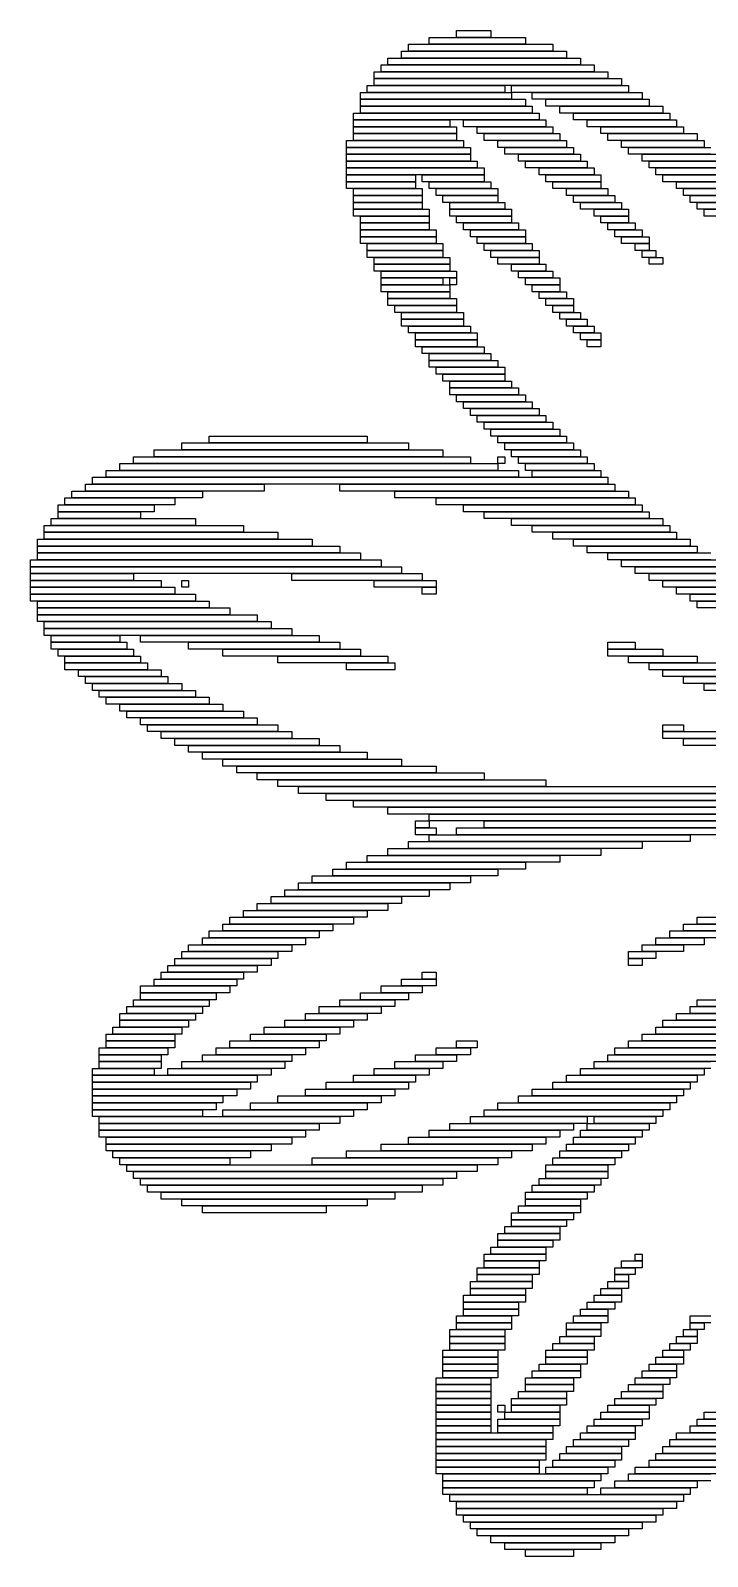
# Model space of a CAD drawing. Extents: x 369 to 654, y 304 to 721.
# Drawn here: x 369 to 467.5, y 469 to 691 of the extents above; entities that cross this region are included whole.
import ezdxf

# ---------------------------------------------------------------- set-up
doc = ezdxf.new("R2010")
doc.units = 0

msp = doc.modelspace()

# ---------------------------------------------------------------- linework, layer by layer
for p, q in [((431, 691), (436, 691)), ((431, 690), (431, 691)), ((436, 691), (436, 690)), ((424, 689), (445, 689)), ((424, 688), (424, 689)), ((427, 690), (441, 690)), ((427, 689), (427, 690)), ((441, 689), (427, 689)), ((436, 690), (431, 690)), ((441, 690), (441, 689)), ((445, 689), (445, 688)), ((420, 686), (451, 686)), ((420, 685), (420, 686)), ((421, 687), (449, 687)), ((421, 686), (421, 687)), ((449, 686), (421, 686)), ((423, 688), (447, 688)), ((423, 687), (423, 688)), ((447, 687), (423, 687)), ((445, 688), (424, 688)), ((447, 688), (447, 687)), ((449, 687), (449, 686)), ((451, 686), (451, 685)), ((419, 685), (453, 685)), ((419, 684), (419, 685)), ((453, 684), (419, 684)), ((419, 684), (455, 684)), ((419, 683), (419, 684)), ((451, 685), (420, 685)), ((453, 685), (453, 684)), ((455, 684), (455, 683)), ((417, 682), (439, 682)), ((417, 681), (417, 682)), ((418, 683), (438, 683)), ((418, 682), (418, 683)), ((438, 682), (418, 682)), ((455, 683), (419, 683)), ((438, 683), (438, 682)), ((439, 683), (456, 683)), ((439, 682), (439, 683)), ((456, 682), (439, 682)), ((439, 682), (439, 681)), ((442, 682), (458, 682)), ((442, 681), (442, 682)), ((456, 683), (456, 682)), ((458, 682), (458, 681)), ((439, 681), (417, 681)), ((417, 681), (441, 681)), ((417, 680), (417, 681)), ((441, 680), (417, 680)), ((417, 680), (442, 680)), ((417, 679), (417, 680)), ((441, 681), (441, 680)), ((458, 681), (442, 681)), ((442, 680), (442, 679)), ((444, 681), (459, 681)), ((444, 680), (444, 681)), ((459, 680), (444, 680)), ((446, 680), (461, 680)), ((446, 679), (446, 680)), ((459, 681), (459, 680)), ((461, 680), (461, 679)), ((416, 679), (443, 679)), ((416, 678), (416, 679)), ((443, 678), (416, 678)), ((416, 678), (430, 678)), ((416, 677), (416, 678)), ((442, 679), (417, 679)), ((430, 678), (430, 677)), ((432, 678), (444, 678)), ((432, 677), (432, 678)), ((443, 679), (443, 678)), ((444, 678), (444, 677)), ((461, 679), (446, 679)), ((448, 679), (462, 679)), ((448, 678), (448, 679)), ((462, 678), (448, 678)), ((450, 678), (463, 678)), ((450, 677), (450, 678)), ((462, 679), (462, 678)), ((463, 678), (463, 677)), ((415, 675), (432, 675)), ((415, 674), (415, 675)), ((430, 677), (416, 677)), ((416, 677), (431, 677)), ((416, 676), (416, 677)), ((431, 676), (416, 676)), ((416, 676), (431, 676)), ((416, 675), (416, 676)), ((431, 675), (416, 675)), ((431, 677), (431, 676)), ((431, 676), (431, 675)), ((444, 677), (432, 677)), ((432, 675), (432, 674)), ((434, 677), (445, 677)), ((434, 676), (434, 677)), ((445, 676), (434, 676)), ((435, 676), (446, 676)), ((435, 675), (435, 676)), ((446, 675), (435, 675)), ((437, 675), (447, 675)), ((437, 674), (437, 675)), ((445, 677), (445, 676)), ((446, 676), (446, 675)), ((447, 675), (447, 674)), ((463, 677), (450, 677)), ((452, 677), (464, 677)), ((452, 676), (452, 677)), ((464, 676), (452, 676)), ((453, 676), (466, 676)), ((453, 675), (453, 676)), ((466, 675), (453, 675)), ((455, 675), (467, 675)), ((455, 674), (455, 675)), ((464, 677), (464, 676)), ((466, 676), (466, 675)), ((467, 675), (467, 674)), ((432, 674), (415, 674)), ((415, 674), (433, 674)), ((415, 673), (415, 674)), ((433, 673), (415, 673)), ((415, 673), (433, 673)), ((415, 672), (415, 673)), ((433, 674), (433, 673)), ((433, 673), (433, 672)), ((447, 674), (437, 674)), ((438, 674), (448, 674)), ((438, 673), (438, 674)), ((448, 673), (438, 673)), ((440, 673), (449, 673)), ((440, 672), (440, 673)), ((448, 674), (448, 673)), ((449, 673), (449, 672)), ((467, 674), (455, 674)), ((456, 674), (468, 674)), ((456, 673), (456, 674)), ((468, 673), (456, 673)), ((458, 673), (469, 673)), ((458, 672), (458, 673)), ((433, 672), (415, 672)), ((415, 672), (434, 672)), ((415, 671), (415, 672)), ((434, 671), (415, 671)), ((415, 671), (435, 671)), ((415, 670), (415, 671)), ((434, 672), (434, 671)), ((435, 671), (435, 670)), ((449, 672), (440, 672)), ((441, 672), (450, 672)), ((441, 671), (441, 672)), ((450, 671), (441, 671)), ((443, 671), (451, 671)), ((443, 670), (443, 671)), ((450, 672), (450, 671)), ((451, 671), (451, 670)), ((469, 672), (458, 672)), ((459, 672), (470, 672)), ((459, 671), (459, 672)), ((470, 671), (459, 671)), ((460, 671), (471, 671)), ((460, 670), (460, 671)), ((435, 670), (415, 670)), ((415, 670), (425, 670)), ((415, 669), (415, 670)), ((425, 669), (415, 669)), ((415, 669), (425, 669)), ((415, 668), (415, 669)), ((425, 670), (425, 669)), ((425, 669), (425, 668)), ((426, 670), (435, 670)), ((426, 669), (426, 670)), ((435, 669), (426, 669)), ((427, 669), (436, 669)), ((427, 668), (427, 669)), ((435, 670), (435, 669)), ((436, 669), (436, 668)), ((451, 670), (443, 670)), ((444, 670), (452, 670)), ((444, 669), (444, 670)), ((452, 669), (444, 669)), ((445, 669), (452, 669)), ((445, 668), (445, 669)), ((452, 670), (452, 669)), ((452, 669), (452, 668)), ((471, 670), (460, 670)), ((461, 670), (472, 670)), ((461, 669), (461, 670)), ((472, 669), (461, 669)), ((463, 669), (473, 669)), ((463, 668), (463, 669)), ((425, 668), (415, 668)), ((416, 668), (426, 668)), ((416, 667), (416, 668)), ((426, 667), (416, 667)), ((416, 667), (426, 667)), ((416, 666), (416, 667)), ((426, 666), (416, 666)), ((416, 666), (426, 666)), ((416, 665), (416, 666)), ((426, 668), (426, 667)), ((426, 667), (426, 666)), ((426, 666), (426, 665)), ((436, 668), (427, 668)), ((428, 668), (437, 668)), ((428, 667), (428, 668)), ((437, 667), (428, 667)), ((429, 667), (437, 667)), ((429, 666), (429, 667)), ((437, 666), (429, 666)), ((430, 666), (438, 666)), ((430, 665), (430, 666)), ((437, 668), (437, 667)), ((437, 667), (437, 666)), ((438, 666), (438, 665)), ((452, 668), (445, 668)), ((447, 668), (453, 668)), ((447, 667), (447, 668)), ((453, 667), (447, 667)), ((448, 667), (454, 667)), ((448, 666), (448, 667)), ((454, 666), (448, 666)), ((449, 666), (455, 666)), ((449, 665), (449, 666)), ((453, 668), (453, 667)), ((454, 667), (454, 666)), ((455, 666), (455, 665)), ((473, 668), (463, 668)), ((464, 668), (474, 668)), ((464, 667), (464, 668)), ((474, 667), (464, 667)), ((465, 667), (475, 667)), ((465, 666), (465, 667)), ((475, 666), (465, 666)), ((466, 666), (476, 666)), ((466, 665), (466, 666)), ((426, 665), (416, 665)), ((416, 665), (427, 665)), ((416, 664), (416, 665)), ((427, 664), (416, 664)), ((417, 664), (427, 664)), ((417, 663), (417, 664)), ((427, 665), (427, 664)), ((427, 664), (427, 663)), ((438, 665), (430, 665)), ((430, 665), (439, 665)), ((430, 664), (430, 665)), ((439, 664), (430, 664)), ((431, 664), (439, 664)), ((431, 663), (431, 664)), ((439, 665), (439, 664)), ((439, 664), (439, 663)), ((455, 665), (449, 665)), ((451, 665), (456, 665)), ((451, 664), (451, 665)), ((456, 664), (451, 664)), ((452, 664), (456, 664)), ((452, 663), (452, 664)), ((456, 665), (456, 664)), ((456, 664), (456, 663)), ((476, 665), (466, 665)), ((467, 665), (477, 665)), ((467, 664), (467, 665)), ((477, 664), (467, 664)), ((427, 663), (417, 663)), ((417, 663), (427, 663)), ((417, 662), (417, 663)), ((427, 662), (417, 662)), ((417, 662), (428, 662)), ((417, 661), (417, 662)), ((427, 663), (427, 662)), ((428, 662), (428, 661)), ((439, 663), (431, 663)), ((432, 663), (440, 663)), ((432, 662), (432, 663)), ((440, 662), (432, 662)), ((433, 662), (441, 662)), ((433, 661), (433, 662)), ((440, 663), (440, 662)), ((441, 662), (441, 661)), ((456, 663), (452, 663)), ((453, 663), (457, 663)), ((453, 662), (453, 663)), ((457, 662), (453, 662)), ((454, 662), (458, 662)), ((454, 661), (454, 662)), ((457, 663), (457, 662)), ((458, 662), (458, 661)), ((428, 661), (417, 661)), ((417, 661), (428, 661)), ((417, 660), (417, 661)), ((428, 660), (417, 660)), ((418, 660), (429, 660)), ((418, 659), (418, 660)), ((428, 661), (428, 660)), ((429, 660), (429, 659)), ((441, 661), (433, 661)), ((434, 661), (441, 661)), ((434, 660), (434, 661)), ((441, 660), (434, 660)), ((435, 660), (442, 660)), ((435, 659), (435, 660)), ((441, 661), (441, 660)), ((442, 660), (442, 659)), ((458, 661), (454, 661)), ((455, 661), (459, 661)), ((455, 660), (455, 661)), ((459, 660), (455, 660)), ((457, 660), (459, 660)), ((457, 659), (457, 660)), ((459, 661), (459, 660)), ((459, 660), (459, 659)), ((429, 659), (418, 659)), ((418, 659), (429, 659)), ((418, 658), (418, 659)), ((429, 658), (418, 658)), ((419, 658), (430, 658)), ((419, 657), (419, 658)), ((429, 659), (429, 658)), ((430, 658), (430, 657)), ((442, 659), (435, 659)), ((436, 659), (443, 659)), ((436, 658), (436, 659)), ((443, 658), (436, 658)), ((437, 658), (443, 658)), ((437, 657), (437, 658)), ((443, 659), (443, 658)), ((443, 658), (443, 657)), ((459, 659), (457, 659)), ((458, 659), (460, 659)), ((458, 658), (458, 659)), ((460, 658), (458, 658)), ((459, 658), (461, 658)), ((459, 657), (459, 658)), ((460, 659), (460, 658)), ((461, 658), (461, 657)), ((430, 657), (419, 657)), ((419, 657), (430, 657)), ((419, 656), (419, 657)), ((430, 656), (419, 656)), ((420, 656), (431, 656)), ((420, 655), (420, 656)), ((431, 655), (420, 655)), ((420, 655), (429, 655)), ((420, 654), (420, 655)), ((429, 655), (429, 654)), ((430, 657), (430, 656)), ((430, 655), (431, 655)), ((430, 654), (430, 655)), ((431, 656), (431, 655)), ((431, 655), (431, 654)), ((443, 657), (437, 657)), ((439, 657), (444, 657)), ((439, 656), (439, 657)), ((444, 656), (439, 656)), ((440, 656), (445, 656)), ((440, 655), (440, 656)), ((445, 655), (440, 655)), ((441, 655), (446, 655)), ((441, 654), (441, 655)), ((444, 657), (444, 656)), ((445, 656), (445, 655)), ((446, 655), (446, 654)), ((461, 657), (459, 657)), ((429, 654), (420, 654)), ((420, 654), (430, 654)), ((420, 653), (420, 654)), ((430, 653), (420, 653)), ((421, 653), (430, 653)), ((421, 652), (421, 653)), ((431, 654), (430, 654)), ((430, 654), (430, 653)), ((430, 653), (430, 652)), ((446, 654), (441, 654)), ((442, 654), (446, 654)), ((442, 653), (442, 654)), ((446, 653), (442, 653)), ((443, 653), (447, 653)), ((443, 652), (443, 653)), ((446, 654), (446, 653)), ((447, 653), (447, 652)), ((430, 652), (421, 652)), ((421, 652), (431, 652)), ((421, 651), (421, 652)), ((431, 651), (421, 651)), ((422, 651), (431, 651)), ((422, 650), (422, 651)), ((431, 652), (431, 651)), ((431, 651), (431, 650)), ((447, 652), (443, 652)), ((444, 652), (448, 652)), ((444, 651), (444, 652)), ((448, 651), (444, 651)), ((445, 651), (448, 651)), ((445, 650), (445, 651)), ((448, 652), (448, 651)), ((448, 651), (448, 650)), ((431, 650), (422, 650)), ((423, 650), (432, 650)), ((423, 649), (423, 650)), ((432, 649), (423, 649)), ((423, 649), (432, 649)), ((423, 648), (423, 649)), ((432, 650), (432, 649)), ((432, 649), (432, 648)), ((448, 650), (445, 650)), ((446, 650), (449, 650)), ((446, 649), (446, 650)), ((449, 649), (446, 649)), ((447, 649), (450, 649)), ((447, 648), (447, 649)), ((449, 650), (449, 649)), ((450, 649), (450, 648)), ((432, 648), (423, 648)), ((424, 648), (433, 648)), ((424, 647), (424, 648)), ((433, 647), (424, 647)), ((425, 647), (434, 647)), ((425, 646), (425, 647)), ((433, 648), (433, 647)), ((434, 647), (434, 646)), ((450, 648), (447, 648)), ((448, 648), (451, 648)), ((448, 647), (448, 648)), ((451, 647), (448, 647)), ((449, 647), (452, 647)), ((449, 646), (449, 647)), ((451, 648), (451, 647)), ((452, 647), (452, 646)), ((434, 646), (425, 646)), ((425, 646), (434, 646)), ((425, 645), (425, 646)), ((434, 645), (425, 645)), ((426, 645), (435, 645)), ((426, 644), (426, 645)), ((435, 644), (426, 644)), ((427, 644), (436, 644)), ((427, 643), (427, 644)), ((434, 646), (434, 645)), ((435, 645), (435, 644)), ((436, 644), (436, 643)), ((452, 646), (449, 646)), ((450, 646), (452, 646)), ((450, 645), (450, 646)), ((452, 645), (450, 645)), ((452, 646), (452, 645)), ((436, 643), (427, 643)), ((427, 643), (437, 643)), ((427, 642), (427, 643)), ((437, 642), (427, 642)), ((428, 642), (438, 642)), ((428, 641), (428, 642)), ((437, 643), (437, 642)), ((438, 642), (438, 641)), ((438, 641), (428, 641)), ((429, 641), (438, 641)), ((429, 640), (429, 641)), ((438, 640), (429, 640)), ((430, 640), (439, 640)), ((430, 639), (430, 640)), ((438, 641), (438, 640)), ((439, 640), (439, 639)), ((439, 639), (430, 639)), ((430, 639), (440, 639)), ((430, 638), (430, 639)), ((440, 638), (430, 638)), ((431, 638), (441, 638)), ((431, 637), (431, 638)), ((440, 639), (440, 638)), ((441, 638), (441, 637)), ((441, 637), (431, 637)), ((432, 637), (442, 637)), ((432, 636), (432, 637)), ((442, 636), (432, 636)), ((433, 636), (443, 636)), ((433, 635), (433, 636)), ((443, 635), (433, 635)), ((434, 635), (444, 635)), ((434, 634), (434, 635)), ((442, 637), (442, 636)), ((443, 636), (443, 635)), ((444, 635), (444, 634)), ((444, 634), (434, 634)), ((435, 634), (445, 634)), ((435, 633), (435, 634)), ((445, 633), (435, 633)), ((436, 633), (446, 633)), ((436, 632), (436, 633)), ((445, 634), (445, 633)), ((446, 633), (446, 632)), ((391, 631), (424, 631)), ((391, 630), (391, 631)), ((395, 632), (418, 632)), ((395, 631), (395, 632)), ((418, 631), (395, 631)), ((418, 632), (418, 631)), ((424, 631), (424, 630)), ((446, 632), (436, 632)), ((437, 632), (447, 632)), ((437, 631), (437, 632)), ((447, 631), (437, 631)), ((438, 631), (448, 631)), ((438, 630), (438, 631)), ((447, 632), (447, 631)), ((448, 631), (448, 630)), ((384, 629), (433, 629)), ((384, 628), (384, 629)), ((387, 630), (429, 630)), ((387, 629), (387, 630)), ((429, 629), (387, 629)), ((424, 630), (391, 630)), ((429, 630), (429, 629)), ((433, 629), (433, 628)), ((437, 629), (438, 629)), ((437, 628), (437, 629)), ((448, 630), (438, 630)), ((438, 629), (438, 628)), ((439, 630), (449, 630)), ((439, 629), (439, 630)), ((449, 629), (439, 629)), ((440, 629), (450, 629)), ((440, 628), (440, 629)), ((449, 630), (449, 629)), ((450, 629), (450, 628)), ((380, 627), (440, 627)), ((380, 626), (380, 627)), ((382, 628), (437, 628)), ((382, 627), (382, 628)), ((437, 627), (382, 627)), ((433, 628), (384, 628)), ((438, 628), (437, 628)), ((437, 628), (437, 627)), ((450, 628), (440, 628)), ((440, 627), (440, 626)), ((441, 628), (451, 628)), ((441, 627), (441, 628)), ((451, 627), (441, 627)), ((442, 627), (452, 627)), ((442, 626), (442, 627)), ((451, 628), (451, 627)), ((452, 627), (452, 626)), ((375, 624), (394, 624)), ((375, 623), (375, 624)), ((377, 625), (403, 625)), ((377, 624), (377, 625)), ((403, 624), (377, 624)), ((378, 626), (453, 626)), ((378, 625), (378, 626)), ((453, 625), (378, 625)), ((440, 626), (380, 626)), ((394, 624), (394, 623)), ((403, 625), (403, 624)), ((414, 625), (454, 625)), ((414, 624), (414, 625)), ((454, 624), (414, 624)), ((422, 624), (456, 624)), ((422, 623), (422, 624)), ((452, 626), (442, 626)), ((453, 626), (453, 625)), ((454, 625), (454, 624)), ((456, 624), (456, 623)), ((373, 622), (387, 622)), ((373, 621), (373, 622)), ((374, 623), (390, 623)), ((374, 622), (374, 623)), ((390, 622), (374, 622)), ((394, 623), (375, 623)), ((387, 622), (387, 621)), ((390, 623), (390, 622)), ((456, 623), (422, 623)), ((428, 623), (457, 623)), ((428, 622), (428, 623)), ((457, 622), (428, 622)), ((432, 622), (458, 622)), ((432, 621), (432, 622)), ((457, 623), (457, 622)), ((458, 622), (458, 621)), ((372, 620), (393, 620)), ((372, 619), (372, 620)), ((387, 621), (373, 621)), ((373, 621), (385, 621)), ((373, 620), (373, 621)), ((385, 620), (373, 620)), ((385, 621), (385, 620)), ((393, 620), (393, 619)), ((458, 621), (432, 621)), ((435, 621), (459, 621)), ((435, 620), (435, 621)), ((459, 620), (435, 620)), ((439, 620), (461, 620)), ((439, 619), (439, 620)), ((459, 621), (459, 620)), ((461, 620), (461, 619)), ((371, 619), (400, 619)), ((371, 618), (371, 619)), ((400, 618), (371, 618)), ((371, 618), (405, 618)), ((371, 617), (371, 618)), ((393, 619), (372, 619)), ((400, 619), (400, 618)), ((405, 618), (405, 617)), ((461, 619), (439, 619)), ((442, 619), (462, 619)), ((442, 618), (442, 619)), ((462, 618), (442, 618)), ((445, 618), (463, 618)), ((445, 617), (445, 618)), ((462, 619), (462, 618)), ((463, 618), (463, 617)), ((370, 617), (410, 617)), ((370, 616), (370, 617)), ((410, 616), (370, 616)), ((370, 616), (414, 616)), ((370, 615), (370, 616)), ((414, 615), (370, 615)), ((370, 615), (417, 615)), ((370, 614), (370, 615)), ((405, 617), (371, 617)), ((410, 617), (410, 616)), ((414, 616), (414, 615)), ((417, 615), (417, 614)), ((463, 617), (445, 617)), ((448, 617), (465, 617)), ((448, 616), (448, 617)), ((465, 616), (448, 616)), ((450, 616), (466, 616)), ((450, 615), (450, 616)), ((466, 615), (450, 615)), ((453, 615), (468, 615)), ((453, 614), (453, 615)), ((465, 617), (465, 616)), ((466, 616), (466, 615)), ((369, 614), (420, 614)), ((369, 613), (369, 614)), ((420, 613), (369, 613)), ((369, 613), (423, 613)), ((369, 612), (369, 613)), ((417, 614), (370, 614)), ((420, 614), (420, 613)), ((423, 613), (423, 612)), ((468, 614), (453, 614)), ((455, 614), (469, 614)), ((455, 613), (455, 614)), ((469, 613), (455, 613)), ((457, 613), (471, 613)), ((457, 612), (457, 613)), ((423, 612), (369, 612)), ((369, 612), (384, 612)), ((369, 611), (369, 612)), ((384, 611), (369, 611)), ((369, 611), (388, 611)), ((369, 610), (369, 611)), ((384, 612), (384, 611)), ((388, 611), (388, 610)), ((391, 611), (392, 611)), ((391, 610), (391, 611)), ((392, 611), (392, 610)), ((407, 612), (426, 612)), ((407, 611), (407, 612)), ((426, 611), (407, 611)), ((419, 611), (428, 611)), ((419, 610), (419, 611)), ((426, 612), (426, 611)), ((428, 611), (428, 610)), ((471, 612), (457, 612)), ((459, 612), (472, 612)), ((459, 611), (459, 612)), ((472, 611), (459, 611)), ((461, 611), (474, 611)), ((461, 610), (461, 611)), ((388, 610), (369, 610)), ((369, 610), (390, 610)), ((369, 609), (369, 610)), ((390, 609), (369, 609)), ((369, 609), (393, 609)), ((369, 608), (369, 609)), ((390, 610), (390, 609)), ((392, 610), (391, 610)), ((393, 609), (393, 608)), ((428, 610), (419, 610)), ((426, 610), (428, 610)), ((426, 609), (426, 610)), ((428, 609), (426, 609)), ((428, 610), (428, 609)), ((474, 610), (461, 610)), ((463, 610), (475, 610)), ((463, 609), (463, 610)), ((475, 609), (463, 609)), ((465, 609), (477, 609)), ((465, 608), (465, 609)), ((393, 608), (369, 608)), ((370, 608), (395, 608)), ((370, 607), (370, 608)), ((395, 607), (370, 607)), ((370, 607), (398, 607)), ((370, 606), (370, 607)), ((395, 608), (395, 607)), ((398, 607), (398, 606)), ((477, 608), (465, 608)), ((466, 608), (478, 608)), ((466, 607), (466, 608)), ((478, 607), (466, 607)), ((398, 606), (370, 606)), ((370, 606), (402, 606)), ((370, 605), (370, 606)), ((402, 605), (370, 605)), ((371, 605), (404, 605)), ((371, 604), (371, 605)), ((404, 604), (371, 604)), ((371, 604), (407, 604)), ((371, 603), (371, 604)), ((402, 606), (402, 605)), ((404, 605), (404, 604)), ((407, 604), (407, 603)), ((407, 603), (371, 603)), ((372, 603), (382, 603)), ((372, 602), (372, 603)), ((382, 602), (372, 602)), ((372, 602), (383, 602)), ((372, 601), (372, 602)), ((382, 603), (382, 602)), ((383, 602), (383, 601)), ((385, 603), (411, 603)), ((385, 602), (385, 603)), ((411, 602), (385, 602)), ((392, 602), (414, 602)), ((392, 601), (392, 602)), ((411, 603), (411, 602)), ((414, 602), (414, 601)), ((453, 602), (457, 602)), ((453, 601), (453, 602)), ((457, 602), (457, 601)), ((383, 601), (372, 601)), ((373, 601), (384, 601)), ((373, 600), (373, 601)), ((384, 600), (373, 600)), ((374, 600), (385, 600)), ((374, 599), (374, 600)), ((384, 601), (384, 600)), ((385, 600), (385, 599)), ((414, 601), (392, 601)), ((397, 601), (417, 601)), ((397, 600), (397, 601)), ((417, 600), (397, 600)), ((405, 600), (421, 600)), ((405, 599), (405, 600)), ((417, 601), (417, 600)), ((421, 600), (421, 599)), ((457, 601), (453, 601)), ((453, 601), (461, 601)), ((453, 600), (453, 601)), ((461, 600), (453, 600)), ((456, 600), (466, 600)), ((456, 599), (456, 600)), ((461, 601), (461, 600)), ((466, 600), (466, 599)), ((385, 599), (374, 599)), ((374, 599), (386, 599)), ((374, 598), (374, 599)), ((386, 598), (374, 598)), ((376, 598), (388, 598)), ((376, 597), (376, 598)), ((386, 599), (386, 598)), ((388, 598), (388, 597)), ((421, 599), (405, 599)), ((415, 599), (422, 599)), ((415, 598), (415, 599)), ((422, 598), (415, 598)), ((422, 599), (422, 598)), ((466, 599), (456, 599)), ((459, 599), (470, 599)), ((459, 598), (459, 599)), ((470, 598), (459, 598)), ((461, 598), (473, 598)), ((461, 597), (461, 598)), ((388, 597), (376, 597)), ((377, 597), (389, 597)), ((377, 596), (377, 597)), ((389, 596), (377, 596)), ((378, 596), (391, 596)), ((378, 595), (378, 596)), ((391, 595), (378, 595)), ((379, 595), (393, 595)), ((379, 594), (379, 595)), ((389, 597), (389, 596)), ((391, 596), (391, 595)), ((393, 595), (393, 594)), ((473, 597), (461, 597)), ((464, 597), (477, 597)), ((464, 596), (464, 597)), ((477, 596), (464, 596)), ((467, 596), (481, 596)), ((467, 595), (467, 596)), ((481, 595), (467, 595)), ((393, 594), (379, 594)), ((380, 594), (395, 594)), ((380, 593), (380, 594)), ((395, 593), (380, 593)), ((382, 593), (397, 593)), ((382, 592), (382, 593)), ((395, 594), (395, 593)), ((397, 593), (397, 592)), ((397, 592), (382, 592)), ((383, 592), (400, 592)), ((383, 591), (383, 592)), ((400, 591), (383, 591)), ((385, 591), (402, 591)), ((385, 590), (385, 591)), ((400, 592), (400, 591)), ((402, 591), (402, 590)), ((402, 590), (385, 590)), ((386, 590), (405, 590)), ((386, 589), (386, 590)), ((405, 589), (386, 589)), ((388, 589), (407, 589)), ((388, 588), (388, 589)), ((405, 590), (405, 589)), ((407, 589), (407, 588)), ((461, 590), (464, 590)), ((461, 589), (461, 590)), ((464, 589), (461, 589)), ((461, 589), (480, 589)), ((461, 588), (461, 589)), ((464, 590), (464, 589)), ((407, 588), (388, 588)), ((390, 588), (411, 588)), ((390, 587), (390, 588)), ((411, 587), (390, 587)), ((392, 587), (414, 587)), ((392, 586), (392, 587)), ((411, 588), (411, 587)), ((414, 587), (414, 586)), ((480, 588), (461, 588)), ((464, 588), (557, 588)), ((464, 587), (464, 588)), ((557, 587), (464, 587)), ((414, 586), (392, 586)), ((394, 586), (418, 586)), ((394, 585), (394, 586)), ((418, 585), (394, 585)), ((397, 585), (423, 585)), ((397, 584), (397, 585)), ((423, 584), (397, 584)), ((399, 584), (428, 584)), ((399, 583), (399, 584)), ((418, 586), (418, 585)), ((423, 585), (423, 584)), ((428, 584), (428, 583)), ((428, 583), (399, 583)), ((402, 583), (435, 583)), ((402, 582), (402, 583)), ((435, 582), (402, 582)), ((405, 582), (444, 582)), ((405, 581), (405, 582)), ((435, 583), (435, 582)), ((444, 582), (444, 581)), ((444, 581), (405, 581)), ((408, 581), (613, 581)), ((408, 580), (408, 581)), ((613, 580), (408, 580)), ((412, 580), (607, 580)), ((412, 579), (412, 580)), ((607, 579), (412, 579)), ((416, 579), (603, 579)), ((416, 578), (416, 579)), ((603, 578), (416, 578)), ((421, 578), (608, 578)), ((421, 577), (421, 578)), ((608, 577), (421, 577)), ((425, 576), (427, 576)), ((425, 575), (425, 576)), ((427, 575), (425, 575)), ((425, 575), (428, 575)), ((425, 574), (425, 575)), ((427, 577), (551, 577)), ((427, 576), (427, 577)), ((551, 576), (427, 576)), ((427, 576), (427, 575)), ((428, 575), (428, 574)), ((431, 575), (475, 575)), ((431, 574), (431, 575)), ((435, 576), (551, 576)), ((435, 575), (435, 576)), ((551, 575), (435, 575)), ((424, 573), (458, 573)), ((424, 572), (424, 573)), ((428, 574), (425, 574)), ((427, 574), (465, 574)), ((427, 573), (427, 574)), ((465, 573), (427, 573)), ((475, 574), (431, 574)), ((458, 573), (458, 572)), ((465, 574), (465, 573)), ((418, 571), (446, 571)), ((418, 570), (418, 571)), ((421, 572), (452, 572)), ((421, 571), (421, 572)), ((452, 571), (421, 571)), ((458, 572), (424, 572)), ((446, 571), (446, 570)), ((452, 572), (452, 571)), ((413, 569), (437, 569)), ((413, 568), (413, 569)), ((415, 570), (441, 570)), ((415, 569), (415, 570)), ((441, 569), (415, 569)), ((446, 570), (418, 570)), ((437, 569), (437, 568)), ((441, 570), (441, 569)), ((408, 567), (430, 567)), ((408, 566), (408, 567)), ((410, 568), (433, 568)), ((410, 567), (410, 568)), ((433, 567), (410, 567)), ((437, 568), (413, 568)), ((430, 567), (430, 566)), ((433, 568), (433, 567)), ((402, 564), (421, 564)), ((402, 563), (402, 564)), ((404, 565), (423, 565)), ((404, 564), (404, 565)), ((423, 564), (404, 564)), ((406, 566), (427, 566)), ((406, 565), (406, 566)), ((427, 565), (406, 565)), ((430, 566), (408, 566)), ((421, 564), (421, 563)), ((423, 565), (423, 564)), ((427, 566), (427, 565)), ((398, 562), (416, 562)), ((398, 561), (398, 562)), ((400, 563), (418, 563)), ((400, 562), (400, 563)), ((418, 562), (400, 562)), ((421, 563), (402, 563)), ((416, 562), (416, 561)), ((418, 563), (418, 562)), ((466, 562), (476, 562)), ((466, 561), (466, 562)), ((395, 560), (411, 560)), ((395, 559), (395, 560)), ((397, 561), (413, 561)), ((397, 560), (397, 561)), ((413, 560), (397, 560)), ((416, 561), (398, 561)), ((411, 560), (411, 559)), ((413, 561), (413, 560)), ((462, 560), (470, 560)), ((462, 559), (462, 560)), ((464, 561), (473, 561)), ((464, 560), (464, 561)), ((473, 560), (464, 560)), ((476, 561), (466, 561)), ((392, 558), (407, 558)), ((392, 557), (392, 558)), ((394, 559), (409, 559)), ((394, 558), (394, 559)), ((409, 558), (394, 558)), ((411, 559), (395, 559)), ((407, 558), (407, 557)), ((409, 559), (409, 558)), ((458, 558), (464, 558)), ((458, 557), (458, 558)), ((460, 559), (467, 559)), ((460, 558), (460, 559)), ((467, 558), (460, 558)), ((470, 559), (462, 559)), ((464, 558), (464, 557)), ((467, 559), (467, 558)), ((390, 556), (404, 556)), ((390, 555), (390, 556)), ((391, 557), (405, 557)), ((391, 556), (391, 557)), ((405, 556), (391, 556)), ((407, 557), (392, 557)), ((404, 556), (404, 555)), ((405, 557), (405, 556)), ((456, 557), (460, 557)), ((456, 556), (456, 557)), ((460, 556), (456, 556)), ((456, 556), (458, 556)), ((456, 555), (456, 556)), ((464, 557), (458, 557)), ((458, 556), (458, 555)), ((460, 557), (460, 556)), ((387, 553), (399, 553)), ((387, 552), (387, 553)), ((388, 554), (400, 554)), ((388, 553), (388, 554)), ((400, 553), (388, 553)), ((389, 555), (402, 555)), ((389, 554), (389, 555)), ((402, 554), (389, 554)), ((404, 555), (390, 555)), ((399, 553), (399, 552)), ((400, 554), (400, 553)), ((402, 555), (402, 554)), ((423, 553), (428, 553)), ((423, 552), (423, 553)), ((426, 554), (428, 554)), ((426, 553), (426, 554)), ((428, 553), (426, 553)), ((428, 554), (428, 553)), ((428, 553), (428, 552)), ((458, 555), (456, 555)), ((385, 552), (398, 552)), ((385, 551), (385, 552)), ((398, 551), (385, 551)), ((385, 551), (396, 551)), ((385, 550), (385, 551)), ((399, 552), (387, 552)), ((396, 551), (396, 550)), ((398, 552), (398, 551)), ((417, 551), (424, 551)), ((417, 550), (417, 551)), ((420, 552), (426, 552)), ((420, 551), (420, 552)), ((426, 551), (420, 551)), ((428, 552), (423, 552)), ((424, 551), (424, 550)), ((426, 552), (426, 551)), ((383, 549), (394, 549)), ((383, 548), (383, 549)), ((384, 550), (395, 550)), ((384, 549), (384, 550)), ((395, 549), (384, 549)), ((396, 550), (385, 550)), ((394, 549), (394, 548)), ((395, 550), (395, 549)), ((411, 549), (420, 549)), ((411, 548), (411, 549)), ((414, 550), (422, 550)), ((414, 549), (414, 550)), ((422, 549), (414, 549)), ((424, 550), (417, 550)), ((420, 549), (420, 548)), ((422, 550), (422, 549)), ((465, 549), (478, 549)), ((465, 548), (465, 549)), ((466, 550), (479, 550)), ((466, 549), (466, 550)), ((479, 549), (466, 549)), ((382, 548), (393, 548)), ((382, 547), (382, 548)), ((393, 547), (382, 547)), ((382, 547), (392, 547)), ((382, 546), (382, 547)), ((394, 548), (383, 548)), ((392, 547), (392, 546)), ((393, 548), (393, 547)), ((406, 547), (416, 547)), ((406, 546), (406, 547)), ((409, 548), (418, 548)), ((409, 547), (409, 548)), ((418, 547), (409, 547)), ((420, 548), (411, 548)), ((416, 547), (416, 546)), ((418, 548), (418, 547)), ((461, 547), (475, 547)), ((461, 546), (461, 547)), ((463, 548), (476, 548)), ((463, 547), (463, 548)), ((476, 547), (463, 547)), ((478, 548), (465, 548)), ((380, 545), (390, 545)), ((380, 544), (380, 545)), ((390, 544), (380, 544)), ((380, 544), (390, 544)), ((380, 543), (380, 544)), ((381, 546), (391, 546)), ((381, 545), (381, 546)), ((391, 545), (381, 545)), ((392, 546), (382, 546)), ((390, 545), (390, 544)), ((390, 544), (390, 543)), ((391, 546), (391, 545)), ((398, 544), (411, 544)), ((398, 543), (398, 544)), ((401, 545), (412, 545)), ((401, 544), (401, 545)), ((412, 544), (401, 544)), ((403, 546), (414, 546)), ((403, 545), (403, 546)), ((414, 545), (403, 545)), ((416, 546), (406, 546)), ((411, 544), (411, 543)), ((412, 545), (412, 544)), ((414, 546), (414, 545)), ((431, 544), (434, 544)), ((431, 543), (431, 544)), ((434, 544), (434, 543)), ((456, 544), (472, 544)), ((456, 543), (456, 544)), ((458, 545), (473, 545)), ((458, 544), (458, 545)), ((473, 544), (458, 544)), ((460, 546), (474, 546)), ((460, 545), (460, 546)), ((474, 545), (460, 545)), ((475, 546), (461, 546)), ((379, 543), (389, 543)), ((379, 542), (379, 543)), ((389, 542), (379, 542)), ((379, 542), (388, 542)), ((379, 541), (379, 542)), ((390, 543), (380, 543)), ((388, 542), (388, 541)), ((389, 543), (389, 542)), ((394, 542), (407, 542)), ((394, 541), (394, 542)), ((396, 543), (409, 543)), ((396, 542), (396, 543)), ((409, 542), (396, 542)), ((411, 543), (398, 543)), ((407, 542), (407, 541)), ((409, 543), (409, 542)), ((425, 542), (431, 542)), ((425, 541), (425, 542)), ((428, 543), (433, 543)), ((428, 542), (428, 543)), ((433, 542), (428, 542)), ((434, 543), (431, 543)), ((431, 542), (431, 541)), ((433, 543), (433, 542)), ((453, 542), (469, 542)), ((453, 541), (453, 542)), ((454, 543), (470, 543)), ((454, 542), (454, 543)), ((470, 542), (454, 542)), ((472, 543), (456, 543)), ((378, 540), (387, 540)), ((378, 539), (378, 540)), ((388, 541), (379, 541)), ((379, 541), (388, 541)), ((379, 540), (379, 541)), ((388, 540), (379, 540)), ((387, 540), (387, 539)), ((388, 541), (388, 540)), ((389, 540), (404, 540)), ((389, 539), (389, 540)), ((391, 541), (406, 541)), ((391, 540), (391, 541)), ((406, 540), (391, 540)), ((407, 541), (394, 541)), ((404, 540), (404, 539)), ((406, 541), (406, 540)), ((419, 540), (427, 540)), ((419, 539), (419, 540)), ((422, 541), (429, 541)), ((422, 540), (422, 541)), ((429, 540), (422, 540)), ((431, 541), (425, 541)), ((427, 540), (427, 539)), ((429, 541), (429, 540)), ((449, 540), (467, 540)), ((449, 539), (449, 540)), ((451, 541), (468, 541)), ((451, 540), (451, 541)), ((468, 540), (451, 540)), ((469, 541), (453, 541)), ((467, 540), (467, 539)), ((387, 539), (378, 539)), ((378, 539), (402, 539)), ((378, 538), (378, 539)), ((402, 538), (378, 538)), ((378, 538), (401, 538)), ((378, 537), (378, 538)), ((404, 539), (389, 539)), ((401, 538), (401, 537)), ((402, 539), (402, 538)), ((412, 538), (424, 538)), ((412, 537), (412, 538)), ((416, 539), (425, 539)), ((416, 538), (416, 539)), ((425, 538), (416, 538)), ((427, 539), (419, 539)), ((424, 538), (424, 537)), ((425, 539), (425, 538)), ((445, 538), (465, 538)), ((445, 537), (445, 538)), ((447, 539), (466, 539)), ((447, 538), (447, 539)), ((466, 538), (447, 538)), ((467, 539), (449, 539)), ((465, 538), (465, 537)), ((466, 539), (466, 538)), ((401, 537), (378, 537)), ((378, 537), (399, 537)), ((378, 536), (378, 537)), ((399, 536), (378, 536)), ((378, 536), (397, 536)), ((378, 535), (378, 536)), ((397, 536), (397, 535)), ((399, 537), (399, 536)), ((405, 536), (420, 536)), ((405, 535), (405, 536)), ((409, 537), (422, 537)), ((409, 536), (409, 537)), ((422, 536), (409, 536)), ((424, 537), (412, 537)), ((420, 536), (420, 535)), ((422, 537), (422, 536)), ((440, 536), (463, 536)), ((440, 535), (440, 536)), ((442, 537), (464, 537)), ((442, 536), (442, 537)), ((464, 536), (442, 536)), ((465, 537), (445, 537)), ((463, 536), (463, 535)), ((464, 537), (464, 536)), ((397, 535), (378, 535)), ((378, 535), (396, 535)), ((378, 534), (378, 535)), ((396, 534), (378, 534)), ((378, 534), (394, 534)), ((378, 533), (378, 534)), ((394, 533), (378, 533)), ((379, 533), (414, 533)), ((379, 532), (379, 533)), ((394, 534), (394, 533)), ((396, 535), (396, 534)), ((397, 534), (416, 534)), ((397, 533), (397, 534)), ((416, 533), (397, 533)), ((401, 535), (418, 535)), ((401, 534), (401, 535)), ((418, 534), (401, 534)), ((420, 535), (405, 535)), ((414, 533), (414, 532)), ((416, 534), (416, 533)), ((418, 535), (418, 534)), ((433, 533), (450, 533)), ((433, 532), (433, 533)), ((435, 534), (461, 534)), ((435, 533), (435, 534)), ((461, 533), (435, 533)), ((437, 535), (462, 535)), ((437, 534), (437, 535)), ((462, 534), (437, 534)), ((463, 535), (440, 535)), ((450, 533), (450, 532)), ((451, 533), (460, 533)), ((451, 532), (451, 533)), ((460, 533), (460, 532)), ((461, 534), (461, 533)), ((462, 535), (462, 534)), ((414, 532), (379, 532)), ((379, 532), (411, 532)), ((379, 531), (379, 532)), ((411, 531), (379, 531)), ((379, 531), (409, 531)), ((379, 530), (379, 531)), ((409, 531), (409, 530)), ((411, 532), (411, 531)), ((427, 531), (446, 531)), ((427, 530), (427, 531)), ((430, 532), (448, 532)), ((430, 531), (430, 532)), ((448, 531), (430, 531)), ((450, 532), (433, 532)), ((446, 531), (446, 530)), ((448, 532), (448, 531)), ((449, 531), (458, 531)), ((449, 530), (449, 531)), ((450, 532), (459, 532)), ((450, 531), (450, 532)), ((459, 531), (450, 531)), ((460, 532), (451, 532)), ((458, 531), (458, 530)), ((459, 532), (459, 531)), ((409, 530), (379, 530)), ((380, 530), (407, 530)), ((380, 529), (380, 530)), ((407, 529), (380, 529)), ((380, 529), (404, 529)), ((380, 528), (380, 529)), ((404, 529), (404, 528)), ((407, 530), (407, 529)), ((420, 529), (442, 529)), ((420, 528), (420, 529)), ((424, 530), (444, 530)), ((424, 529), (424, 530)), ((444, 529), (424, 529)), ((446, 530), (427, 530)), ((442, 529), (442, 528)), ((444, 530), (444, 529)), ((447, 529), (456, 529)), ((447, 528), (447, 529)), ((448, 530), (457, 530)), ((448, 529), (448, 530)), ((457, 529), (448, 529)), ((458, 530), (449, 530)), ((456, 529), (456, 528)), ((457, 530), (457, 529)), ((404, 528), (380, 528)), ((381, 528), (401, 528)), ((381, 527), (381, 528)), ((401, 527), (381, 527)), ((382, 527), (398, 527)), ((382, 526), (382, 527)), ((398, 527), (398, 526)), ((401, 528), (401, 527)), ((410, 527), (437, 527)), ((410, 526), (410, 527)), ((415, 528), (439, 528)), ((415, 527), (415, 528)), ((439, 527), (415, 527)), ((442, 528), (420, 528)), ((437, 527), (437, 526)), ((439, 528), (439, 527)), ((445, 527), (454, 527)), ((445, 526), (445, 527)), ((446, 528), (455, 528)), ((446, 527), (446, 528)), ((455, 527), (446, 527)), ((456, 528), (447, 528)), ((454, 527), (454, 526)), ((455, 528), (455, 527)), ((398, 526), (382, 526)), ((383, 526), (434, 526)), ((383, 525), (383, 526)), ((434, 525), (383, 525)), ((384, 525), (431, 525)), ((384, 524), (384, 525)), ((431, 524), (384, 524)), ((385, 524), (429, 524)), ((385, 523), (385, 524)), ((437, 526), (410, 526)), ((429, 524), (429, 523)), ((431, 525), (431, 524)), ((434, 526), (434, 525)), ((443, 524), (452, 524)), ((443, 523), (443, 524)), ((444, 526), (453, 526)), ((444, 525), (444, 526)), ((453, 525), (444, 525)), ((444, 525), (453, 525)), ((444, 524), (444, 525)), ((453, 524), (444, 524)), ((454, 526), (445, 526)), ((452, 524), (452, 523)), ((453, 526), (453, 525)), ((453, 525), (453, 524)), ((429, 523), (385, 523)), ((386, 523), (426, 523)), ((386, 522), (386, 523)), ((426, 522), (386, 522)), ((388, 522), (422, 522)), ((388, 521), (388, 522)), ((422, 522), (422, 521)), ((426, 523), (426, 522)), ((441, 522), (450, 522)), ((441, 521), (441, 522)), ((442, 523), (451, 523)), ((442, 522), (442, 523)), ((451, 522), (442, 522)), ((452, 523), (443, 523)), ((450, 522), (450, 521)), ((451, 523), (451, 522)), ((422, 521), (388, 521)), ((391, 521), (418, 521)), ((391, 520), (391, 521)), ((418, 520), (391, 520)), ((394, 520), (412, 520)), ((394, 519), (394, 520)), ((412, 520), (412, 519)), ((418, 521), (418, 520)), ((440, 520), (449, 520)), ((440, 519), (440, 520)), ((450, 521), (441, 521)), ((441, 521), (449, 521)), ((441, 520), (441, 521)), ((449, 520), (441, 520)), ((449, 521), (449, 520)), ((449, 520), (449, 519)), ((412, 519), (394, 519)), ((439, 519), (448, 519)), ((439, 518), (439, 519)), ((448, 518), (439, 518)), ((439, 518), (447, 518)), ((439, 517), (439, 518)), ((449, 519), (440, 519)), ((447, 518), (447, 517)), ((448, 519), (448, 518)), ((437, 516), (446, 516)), ((437, 515), (437, 516)), ((438, 517), (446, 517)), ((438, 516), (438, 517)), ((446, 516), (438, 516)), ((447, 517), (439, 517)), ((446, 517), (446, 516)), ((446, 516), (446, 515)), ((435, 513), (444, 513)), ((435, 512), (435, 513)), ((436, 514), (444, 514)), ((436, 513), (436, 514)), ((444, 513), (436, 513)), ((446, 515), (437, 515)), ((437, 515), (445, 515)), ((437, 514), (437, 515)), ((445, 514), (437, 514)), ((444, 514), (444, 513)), ((444, 513), (444, 512)), ((445, 515), (445, 514)), ((457, 513), (458, 513)), ((457, 512), (457, 513)), ((458, 513), (458, 512)), ((434, 511), (443, 511)), ((434, 510), (434, 511)), ((444, 512), (435, 512)), ((435, 512), (443, 512)), ((435, 511), (435, 512)), ((443, 511), (435, 511)), ((443, 512), (443, 511)), ((443, 511), (443, 510)), ((454, 511), (457, 511)), ((454, 510), (454, 511)), ((455, 512), (458, 512)), ((455, 511), (455, 512)), ((458, 511), (455, 511)), ((458, 512), (457, 512)), ((457, 511), (457, 510)), ((458, 512), (458, 511)), ((433, 509), (442, 509)), ((433, 508), (433, 509)), ((443, 510), (434, 510)), ((434, 510), (442, 510)), ((434, 509), (434, 510)), ((442, 509), (434, 509)), ((442, 510), (442, 509)), ((442, 509), (442, 508)), ((453, 509), (456, 509)), ((453, 508), (453, 509)), ((457, 510), (454, 510)), ((454, 510), (456, 510)), ((454, 509), (454, 510)), ((456, 509), (454, 509)), ((456, 510), (456, 509)), ((456, 509), (456, 508)), ((432, 507), (441, 507)), ((432, 506), (432, 507)), ((442, 508), (433, 508)), ((433, 508), (441, 508)), ((433, 507), (433, 508)), ((441, 507), (433, 507)), ((441, 508), (441, 507)), ((441, 507), (441, 506)), ((451, 507), (455, 507)), ((451, 506), (451, 507)), ((452, 508), (455, 508)), ((452, 507), (452, 508)), ((455, 507), (452, 507)), ((456, 508), (453, 508)), ((455, 508), (455, 507)), ((455, 507), (455, 506)), ((431, 504), (439, 504)), ((431, 503), (431, 504)), ((441, 506), (432, 506)), ((432, 506), (440, 506)), ((432, 505), (432, 506)), ((440, 505), (432, 505)), ((432, 505), (440, 505)), ((432, 504), (432, 505)), ((440, 504), (432, 504)), ((439, 504), (439, 503)), ((440, 506), (440, 505)), ((440, 505), (440, 504)), ((448, 504), (453, 504)), ((448, 503), (448, 504)), ((449, 505), (453, 505)), ((449, 504), (449, 505)), ((453, 504), (449, 504)), ((450, 506), (454, 506)), ((450, 505), (450, 506)), ((454, 505), (450, 505)), ((455, 506), (451, 506)), ((453, 505), (453, 504)), ((453, 504), (453, 503)), ((454, 506), (454, 505)), ((465, 504), (468, 504)), ((465, 503), (465, 504)), ((430, 502), (438, 502)), ((430, 501), (430, 502)), ((439, 503), (431, 503)), ((431, 503), (439, 503)), ((431, 502), (431, 503)), ((439, 502), (431, 502)), ((438, 502), (438, 501)), ((439, 503), (439, 502)), ((447, 503), (452, 503)), ((447, 502), (447, 503)), ((452, 502), (447, 502)), ((447, 502), (452, 502)), ((447, 501), (447, 502)), ((453, 503), (448, 503)), ((452, 503), (452, 502)), ((452, 502), (452, 501)), ((464, 502), (466, 502)), ((464, 501), (464, 502)), ((468, 503), (465, 503)), ((465, 503), (467, 503)), ((465, 502), (465, 503)), ((467, 502), (465, 502)), ((466, 502), (466, 501)), ((467, 503), (467, 502)), ((438, 501), (430, 501)), ((430, 501), (438, 501)), ((430, 500), (430, 501)), ((438, 500), (430, 500)), ((430, 500), (438, 500)), ((430, 499), (430, 500)), ((438, 501), (438, 500)), ((438, 500), (438, 499)), ((445, 500), (451, 500)), ((445, 499), (445, 500)), ((446, 501), (451, 501)), ((446, 500), (446, 501)), ((451, 500), (446, 500)), ((452, 501), (447, 501)), ((451, 501), (451, 500)), ((451, 500), (451, 499)), ((462, 500), (465, 500)), ((462, 499), (462, 500)), ((463, 501), (466, 501)), ((463, 500), (463, 501)), ((466, 500), (463, 500)), ((466, 501), (464, 501)), ((465, 500), (465, 499)), ((466, 501), (466, 500)), ((429, 499), (437, 499)), ((429, 498), (429, 499)), ((437, 498), (429, 498)), ((429, 498), (437, 498)), ((429, 497), (429, 498)), ((438, 499), (430, 499)), ((437, 499), (437, 498)), ((437, 498), (437, 497)), ((444, 499), (450, 499)), ((444, 498), (444, 499)), ((450, 498), (444, 498)), ((444, 498), (450, 498)), ((444, 497), (444, 498)), ((451, 499), (445, 499)), ((450, 499), (450, 498)), ((450, 498), (450, 497)), ((460, 498), (464, 498)), ((460, 497), (460, 498)), ((461, 499), (464, 499)), ((461, 498), (461, 499)), ((464, 498), (461, 498)), ((465, 499), (462, 499)), ((464, 499), (464, 498)), ((464, 498), (464, 497)), ((437, 497), (429, 497)), ((429, 497), (437, 497)), ((429, 496), (429, 497)), ((437, 496), (429, 496)), ((429, 496), (437, 496)), ((429, 495), (429, 496)), ((437, 497), (437, 496)), ((437, 496), (437, 495)), ((442, 496), (449, 496)), ((442, 495), (442, 496)), ((443, 497), (449, 497)), ((443, 496), (443, 497)), ((449, 496), (443, 496)), ((450, 497), (444, 497)), ((449, 497), (449, 496)), ((449, 496), (449, 495)), ((458, 496), (463, 496)), ((458, 495), (458, 496)), ((459, 497), (463, 497)), ((459, 496), (459, 497)), ((463, 496), (459, 496)), ((464, 497), (460, 497)), ((463, 497), (463, 496)), ((463, 496), (463, 495)), ((428, 495), (436, 495)), ((428, 494), (428, 495)), ((436, 494), (428, 494)), ((428, 494), (436, 494)), ((428, 493), (428, 494)), ((436, 493), (428, 493)), ((428, 493), (436, 493)), ((428, 492), (428, 493)), ((437, 495), (429, 495)), ((436, 495), (436, 494)), ((436, 494), (436, 493)), ((436, 493), (436, 492)), ((440, 493), (447, 493)), ((440, 492), (440, 493)), ((441, 495), (448, 495)), ((441, 494), (441, 495)), ((448, 494), (441, 494)), ((441, 494), (448, 494)), ((441, 493), (441, 494)), ((448, 493), (441, 493)), ((449, 495), (442, 495)), ((447, 493), (447, 492)), ((448, 495), (448, 494)), ((448, 494), (448, 493)), ((455, 493), (461, 493)), ((455, 492), (455, 493)), ((456, 494), (461, 494)), ((456, 493), (456, 494)), ((461, 493), (456, 493)), ((457, 495), (462, 495)), ((457, 494), (457, 495)), ((462, 494), (457, 494)), ((463, 495), (458, 495)), ((461, 494), (461, 493)), ((461, 493), (461, 492)), ((462, 495), (462, 494)), ((436, 492), (428, 492)), ((428, 492), (436, 492)), ((428, 491), (428, 492)), ((436, 491), (428, 491)), ((428, 491), (436, 491)), ((428, 490), (428, 491)), ((436, 492), (436, 491)), ((436, 491), (436, 490)), ((437, 491), (438, 491)), ((437, 490), (437, 491)), ((438, 491), (438, 490)), ((439, 492), (447, 492)), ((439, 491), (439, 492)), ((447, 491), (439, 491)), ((439, 491), (446, 491)), ((439, 490), (439, 491)), ((447, 492), (440, 492)), ((446, 491), (446, 490)), ((447, 492), (447, 491)), ((453, 491), (459, 491)), ((453, 490), (453, 491)), ((454, 492), (460, 492)), ((454, 491), (454, 492)), ((460, 491), (454, 491)), ((461, 492), (455, 492)), ((459, 491), (459, 490)), ((460, 492), (460, 491)), ((436, 490), (428, 490)), ((428, 490), (436, 490)), ((428, 489), (428, 490)), ((436, 489), (428, 489)), ((428, 489), (436, 489)), ((428, 488), (428, 489)), ((436, 490), (436, 489)), ((436, 489), (436, 488)), ((438, 490), (437, 490)), ((437, 489), (446, 489)), ((437, 488), (437, 489)), ((438, 490), (446, 490)), ((438, 489), (438, 490)), ((446, 489), (438, 489)), ((446, 490), (439, 490)), ((446, 490), (446, 489)), ((446, 489), (446, 488)), ((451, 489), (458, 489)), ((451, 488), (451, 489)), ((452, 490), (459, 490)), ((452, 489), (452, 490)), ((459, 489), (452, 489)), ((459, 490), (453, 490)), ((458, 489), (458, 488)), ((459, 490), (459, 489)), ((466, 489), (476, 489)), ((466, 488), (466, 489)), ((467, 490), (476, 490)), ((467, 489), (467, 490)), ((476, 489), (467, 489)), ((436, 488), (428, 488)), ((428, 488), (436, 488)), ((428, 487), (428, 488)), ((436, 487), (428, 487)), ((428, 487), (445, 487)), ((428, 486), (428, 487)), ((436, 488), (436, 487)), ((446, 488), (437, 488)), ((437, 488), (445, 488)), ((437, 487), (437, 488)), ((445, 487), (437, 487)), ((445, 488), (445, 487)), ((445, 487), (445, 486)), ((449, 487), (457, 487)), ((449, 486), (449, 487)), ((450, 488), (457, 488)), ((450, 487), (450, 488)), ((457, 487), (450, 487)), ((458, 488), (451, 488)), ((457, 488), (457, 487)), ((457, 487), (457, 486)), ((463, 487), (474, 487)), ((463, 486), (463, 487)), ((465, 488), (475, 488)), ((465, 487), (465, 488)), ((475, 487), (465, 487)), ((476, 488), (466, 488)), ((445, 486), (428, 486)), ((428, 486), (444, 486)), ((428, 485), (428, 486)), ((444, 485), (428, 485)), ((428, 485), (444, 485)), ((428, 484), (428, 485)), ((444, 484), (428, 484)), ((428, 484), (444, 484)), ((428, 483), (428, 484)), ((444, 486), (444, 485)), ((444, 485), (444, 484)), ((444, 484), (444, 483)), ((446, 484), (455, 484)), ((446, 483), (446, 484)), ((447, 485), (455, 485)), ((447, 484), (447, 485)), ((455, 484), (447, 484)), ((448, 486), (456, 486)), ((448, 485), (448, 486)), ((456, 485), (448, 485)), ((457, 486), (449, 486)), ((455, 485), (455, 484)), ((455, 484), (455, 483)), ((456, 486), (456, 485)), ((460, 484), (471, 484)), ((460, 483), (460, 484)), ((461, 485), (472, 485)), ((461, 484), (461, 485)), ((472, 484), (461, 484)), ((462, 486), (473, 486)), ((462, 485), (462, 486)), ((473, 485), (462, 485)), ((474, 486), (463, 486)), ((444, 483), (428, 483)), ((428, 483), (443, 483)), ((428, 482), (428, 483)), ((443, 482), (428, 482)), ((428, 482), (443, 482)), ((428, 481), (428, 482)), ((443, 483), (443, 482)), ((443, 482), (443, 481)), ((444, 482), (453, 482)), ((444, 481), (444, 482)), ((445, 483), (454, 483)), ((445, 482), (445, 483)), ((454, 482), (445, 482)), ((455, 483), (446, 483)), ((453, 482), (453, 481)), ((454, 483), (454, 482)), ((457, 482), (469, 482)), ((457, 481), (457, 482)), ((459, 483), (470, 483)), ((459, 482), (459, 483)), ((470, 482), (459, 482)), ((471, 483), (460, 483)), ((443, 481), (428, 481)), ((429, 481), (452, 481)), ((429, 480), (429, 481)), ((452, 480), (429, 480)), ((429, 480), (451, 480)), ((429, 479), (429, 480)), ((453, 481), (444, 481)), ((451, 480), (451, 479)), ((452, 481), (452, 480)), ((454, 480), (466, 480)), ((454, 479), (454, 480)), ((456, 481), (468, 481)), ((456, 480), (456, 481)), ((468, 480), (456, 480)), ((469, 481), (457, 481)), ((466, 480), (466, 479)), ((451, 479), (429, 479)), ((429, 479), (450, 479)), ((429, 478), (429, 479)), ((450, 478), (429, 478)), ((430, 478), (464, 478)), ((430, 477), (430, 478)), ((450, 479), (450, 478)), ((452, 479), (465, 479)), ((452, 478), (452, 479)), ((465, 478), (452, 478)), ((466, 479), (454, 479)), ((464, 478), (464, 477)), ((465, 479), (465, 478)), ((464, 477), (430, 477)), ((431, 477), (463, 477)), ((431, 476), (431, 477)), ((463, 476), (431, 476)), ((431, 476), (461, 476)), ((431, 475), (431, 476)), ((461, 476), (461, 475)), ((463, 477), (463, 476)), ((461, 475), (431, 475)), ((432, 475), (460, 475)), ((432, 474), (432, 475)), ((460, 474), (432, 474)), ((433, 474), (458, 474)), ((433, 473), (433, 474)), ((458, 473), (433, 473)), ((434, 473), (456, 473)), ((434, 472), (434, 473)), ((456, 473), (456, 472)), ((458, 474), (458, 473)), ((460, 475), (460, 474)), ((456, 472), (434, 472)), ((436, 472), (454, 472)), ((436, 471), (436, 472)), ((454, 471), (436, 471)), ((438, 471), (452, 471)), ((438, 470), (438, 471)), ((452, 471), (452, 470)), ((454, 472), (454, 471)), ((452, 470), (438, 470)), ((441, 470), (448, 470)), ((441, 469), (441, 470)), ((448, 469), (441, 469)), ((448, 470), (448, 469))]:
    msp.add_line(p, q)

doc.saveas('drawing.dxf')
